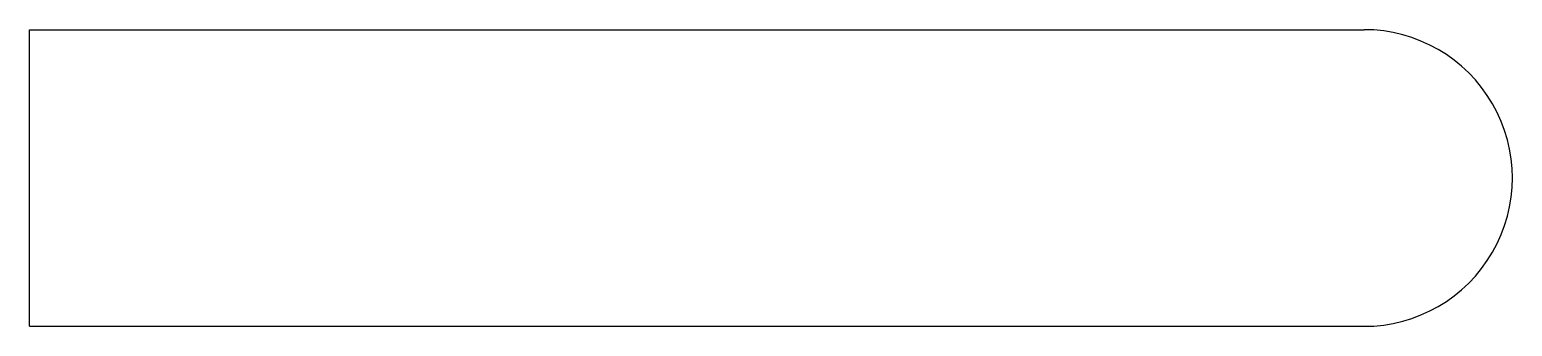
# Model space of a CAD drawing. Header units: metres. Extents: x 0 to 1, y -0.1 to 0.1.
import ezdxf

# ---------------------------------------------------------------- set-up
doc = ezdxf.new("R2010")
doc.units = ezdxf.units.M
doc.header["$LTSCALE"] = 0.2

msp = doc.modelspace()

# ---------------------------------------------------------------- linework, layer by layer
for points in [[(0, 0.1), (0.9, 0.1)], [(0, -0.1), (0, 0.1)], [(0, -0.1), (0.9, -0.1)]]:
    msp.add_lwpolyline(points)
msp.add_arc((0.9, 0), 0.1, 269.9997, 90.0003)

doc.saveas('drawing.dxf')
